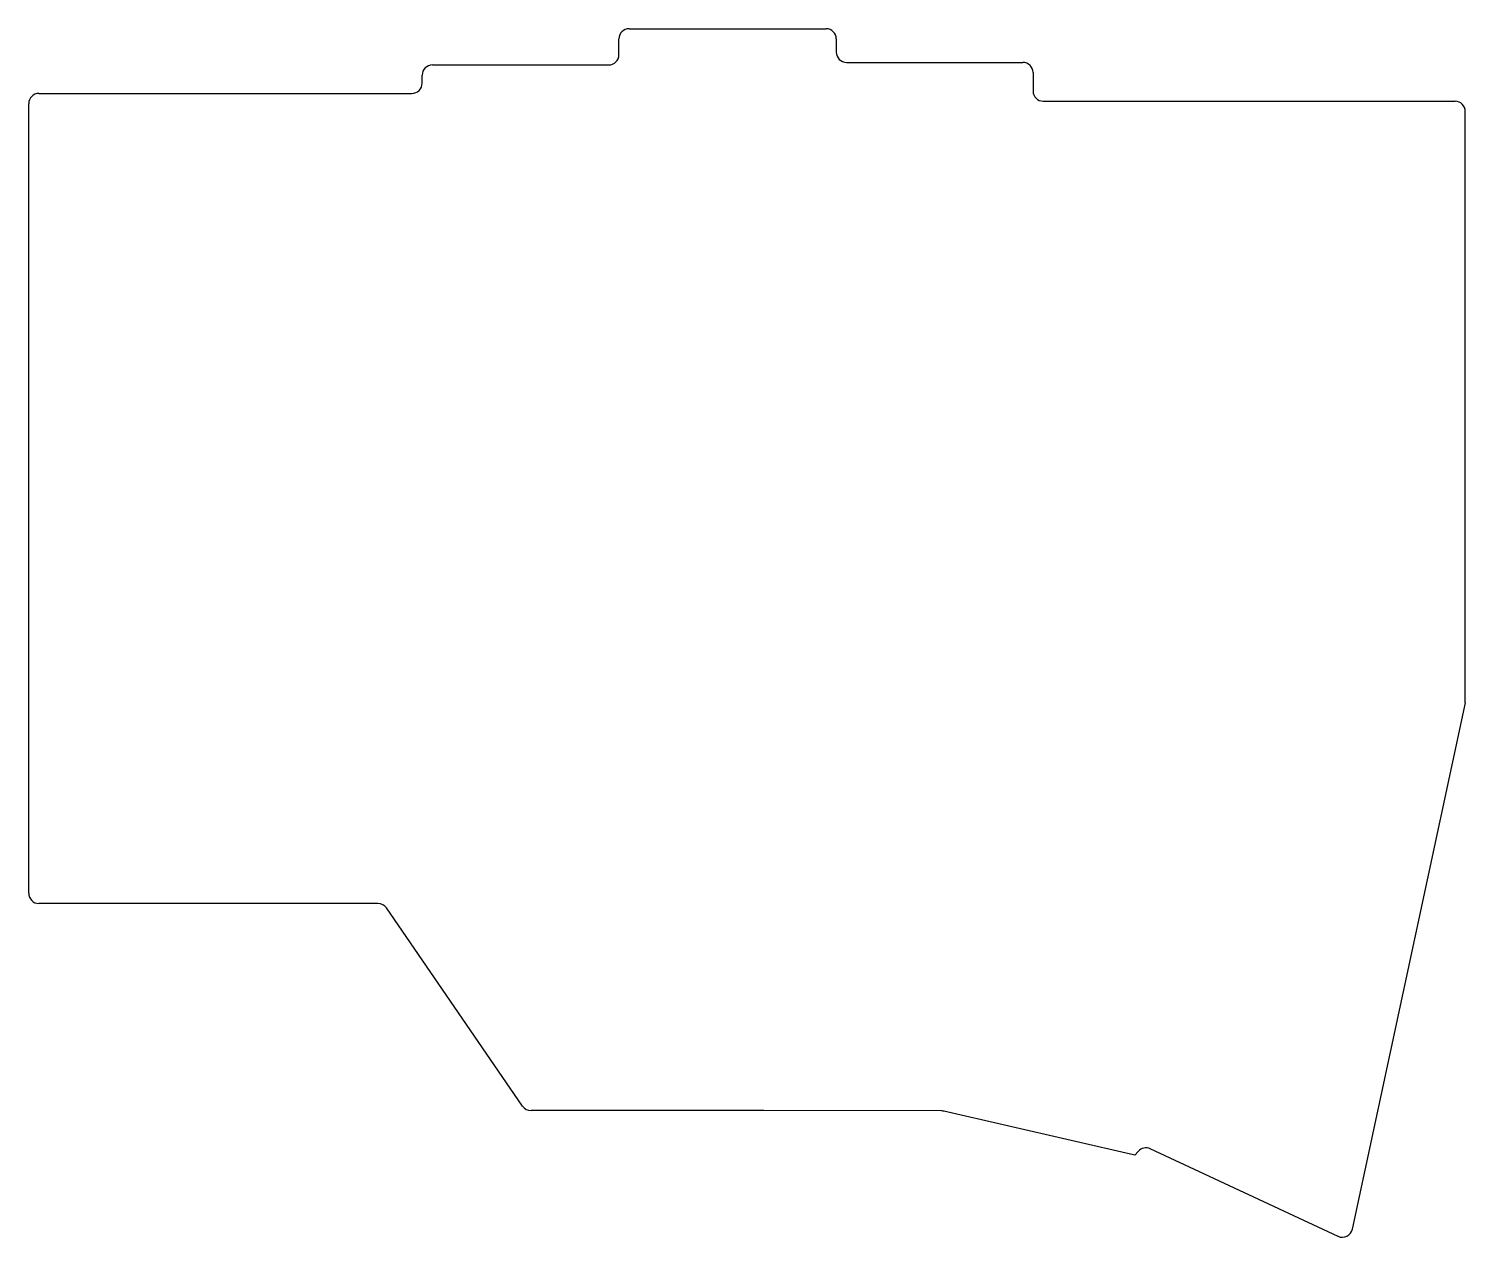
# Model space of a CAD drawing. Header units: millimetres. Extents: x 40 to 178, y -174 to -57.
import ezdxf

# ---------------------------------------------------------------- set-up
doc = ezdxf.new("R2010")
doc.units = ezdxf.units.MM

msp = doc.modelspace()

# ---------------------------------------------------------------- linework, layer by layer
for p, q in [((96.5, -59.51), (96.5, -57.99)), ((97.49, -57), (116.51, -57)), ((117.5, -57.99), (117.5, -59.26)), ((78.49, -60.5), (95.51, -60.5)), ((118.49, -60.25), (135.51, -60.25)), ((77.5, -62.26), (77.5, -61.49)), ((136.5, -61.24), (136.5, -63.01)), ((40.49, -63.25), (76.51, -63.25)), ((39.5, -140.51), (39.5, -64.24)), ((137.49, -64), (177.26, -64)), ((178.25, -121.9), (178.25, -64.99)), ((178.23, -122.1), (167.34, -172.96)), ((73.23, -141.5), (40.49, -141.5)), ((87.2, -161.07), (74.05, -141.93)), ((110.5, -161.5), (88.02, -161.5)), ((127.68, -161.54), (110.5, -161.5)), ((146.33, -165.82), (127.9, -161.56)), ((146.66, -165.44), (146.33, -165.82)), ((165.96, -173.65), (147.82, -165.19))]:
    msp.add_line(p, q)
for centre, start, end in [((97.49, -57.99), 90, 180), ((116.51, -57.99), 0, 90), ((95.51, -59.51), 270, 0), ((118.49, -59.26), 180, 270), ((78.49, -61.49), 90, 180), ((135.51, -61.24), 0, 90), ((76.51, -62.26), 270, 0), ((40.49, -64.24), 90, 180), ((137.49, -63.01), 180, 270), ((177.26, -64.99), 0, 90), ((177.26, -121.9), 347.9199, 0), ((40.49, -140.51), 180, 270), ((73.23, -142.49), 34.5085, 90), ((88.02, -160.51), 214.5085, 270), ((110.5, -162.49), 89.8737, 90), ((127.68, -162.53), 76.9872, 89.8737), ((147.41, -166.09), 65, 139.2344), ((166.38, -172.75), 245, 347.9199)]:
    msp.add_arc(centre, 0.99, start, end)

doc.saveas('drawing.dxf')
